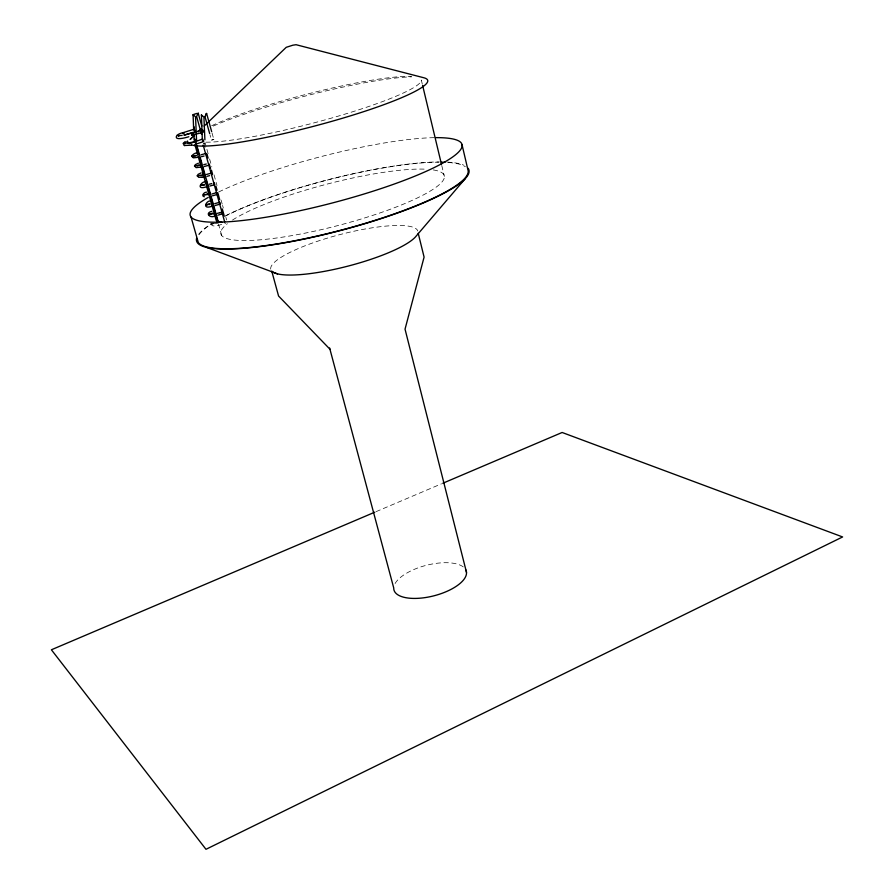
<?xml version="1.0" encoding="UTF-8"?>
<svg xmlns="http://www.w3.org/2000/svg" width="894" height="894" viewBox="0 0 894 894"><rect width="100%" height="100%" fill="white"/><g stroke="black" fill="none" stroke-linecap="round" stroke-linejoin="round"><path stroke-width="0.67" stroke-dasharray="4.47 3.35" d="M210.85 223.399C212.079 229.199 221.991 223.601 225.612 223.366M211.487 140.123L213.834 139.464L211.487 140.123L210.045 134.938M208.112 153.656L205.151 143.051L203.262 143.71M213.577 223.388L212.012 224.629L211.677 223.545A140.749 26.149 -14.6 0 0 198.189 234.932M376.05 511.659L441.502 483.81M203.508 143.353L204.905 143.04M217.667 223.478L211.677 223.545M218.404 223.757L221.768 235.703M209.598 158.964L211.822 166.921M214.046 174.878L217.007 185.483M221.075 200.077L222.193 204.055M222.561 205.385L223.299 208.034M225.891 217.32L226.629 219.969M203.977 143.386L205.095 147.398M212.023 132.96L213.834 139.464M422.303 84.114L421.32 80.047A117.382 14.785 -14.6 0 1 331.003 118.22A117.382 14.785 -14.6 0 1 203.53 142.112M441.759 165.524L444.352 176.375M433.299 169.927A115.449 21.422 -14.6 0 1 338.178 225.489A115.449 21.422 -14.6 0 1 227.367 223.701M232.485 220.058A115.449 21.422 -14.6 0 1 326.466 184.265A115.449 21.422 -14.6 0 1 426.561 169.234M199.049 234.72A139.822 25.971 -14.6 0 1 212.727 223.187M224.338 216.627A139.822 25.971 -14.6 0 1 438.742 162.183M448.464 162.496A139.822 25.971 -14.6 0 1 465.338 166.72M270.737 269.139A75.956 16.271 -14.6 0 1 340.458 234.452A75.956 16.271 -14.6 0 1 417.755 230.965M225.824 215.61A140.749 26.149 -14.6 0 1 439.412 161.926M446.933 162.093A140.749 26.149 -14.6 0 1 463.327 164.954M395.092 583.525A37.38 15.723 -14.5 0 1 427.466 565.019A37.38 15.723 -14.5 0 1 463.338 566.975M218.672 191.987A140.447 23.859 -14.6 0 1 434.193 137.665M211.699 125.73A117.382 14.785 -14.6 0 1 315.705 91.959A117.382 14.785 -14.6 0 1 411.285 76.37M213.308 126.043A123.294 15.701 -14.6 0 1 411.709 76.839"/><path stroke-width="1.34" d="M216.594 220.46L217.343 221.79M222.584 213.23L222.919 213.733L222.584 212.247M194.233 139.095C198.949 139.274 190.958 144.683 188.042 143.398M194.434 142.213L193.842 133.966M212.046 202.647C208.928 196.289 199.038 211.051 212.627 206.033M195.127 141.755L202.502 139.073L202.335 139.978L201.441 114.968L203.921 117.092L204.894 139.855M206.078 153.466L206.089 154.293M212.47 195.808L217.465 194.389L217.018 192.601M215.197 205.508L220.226 204.067L219.801 202.413M203.642 141.498L202.647 139.028M202.044 129.965L203.094 130.267L203.251 132.189L191.651 135.352M188.165 143.263L187.539 141.017L186.768 141.777M193.037 156.852L193.395 156.629M206.514 183.572C205.05 177.079 192.59 191.484 207.173 186.623M209.319 215.074L208.972 213.968L214.962 213.845M198.434 154.506C198.971 150.605 191.685 154.383 191.774 156.472M201.161 164.217L200.569 162.417L200.446 163.099M192.176 135.765L191.327 133.15L184.969 134.838M197.35 113.985L198.2 113.203L201.776 126.054M205.888 114.007L206.603 113.437L211.666 131.653M211.397 200.949L211.263 201.608M195.652 143.61C196.881 144.973 196.267 141.364 195.25 141.442M188.824 136.726C186.623 137.452 173.112 141.353 176.923 135.329C178.711 133.888 185.226 130.58 184.052 135.229L195.104 131.731L194.4 129.217L193.987 130.088M465.361 178.487L415.352 237.044A75.956 16.271 -14.6 0 1 340.837 267.887A75.956 16.271 -14.6 0 1 271.742 271.083L278.57 296.026L330.009 349.286M207.151 204.882L209.878 203.519M209.855 214.459L212.56 213.074M194.121 135.676L190.12 139.52A123.294 15.701 -14.6 0 1 191.45 138.157M198.133 131.843L201.128 128.959M204.134 126.076L286.236 47.315L292.841 45.203L296.082 44.711L423.421 77.655A123.294 15.701 -14.6 0 1 336.312 120.053A123.294 15.701 -14.6 0 1 191.484 144.806M185.259 141.531L183.114 143.42L184.555 145.577M211.856 211.342C204.279 212.973 210.425 219.052 215.342 215.689M218.628 221.254L216.784 221.746M205.486 194.691L209.297 193.149L208.548 191.808M202.782 185.069L204.38 184.343M193.663 129.842L193.082 114.723L195.54 116.812L196.568 140.537M200.055 175.403C203.128 176.61 204.67 171.145 203.217 173.011M198.412 163.189L195.328 164.664L194.523 166.228M197.328 165.714L199.027 164.977M374.776 512.195L51.394 649.782L205.978 849.3L842.606 536.948L562.125 432.484L442.787 483.263M194.579 155.981L196.199 155.299M204.257 166.519L209.319 165.088L209.14 163.993M201.139 172.877L198.066 174.375L197.272 175.95M206 181.75L206 182.89M204.95 116.6L206.603 113.437M206.57 192.154C204.212 191.964 200.669 195.976 204.313 196.792M214.594 212.303L214.18 210.537L214.001 211.386M196.222 144.023L203.53 141.632M202.223 129.63L191.137 133.742M194.121 129.194L182.968 132.714L182.722 133.642M193.652 114.432L196.781 113.449M219.924 212.694L222.338 211.934M222.919 213.733L217.879 215.175M219.667 202.256L214.683 203.676M216.963 192.556L211.956 193.976M211.509 173.056L206.48 174.475M206.011 153.422L200.971 154.83M201.496 156.696L204.067 156.025M203.731 164.664L206.313 164.004M207.006 176.319L209.565 175.649M209.23 184.242L211.789 183.572M209.744 186.075L214.795 184.645L214.292 182.868M217.387 213.342L219.946 212.683M193.093 142.034L188.634 142.884M198.982 157.232L193.327 157.836L191.718 156.227M201.228 165.211L195.652 165.848M201.742 167.055L196.088 167.625L194.479 165.982M191.461 145.186L184.265 145.51M197.228 175.705L198.669 177.336L202.234 177.213M201.709 175.369L198.401 175.593M202.122 177.235L204.502 176.844M209.52 194.49L203.541 194.713L204.033 195.238M182.119 135.419L177.906 135.642L178.845 136.246M196.188 155.768L192.389 155.757L192.892 156.081M204.558 185.114L200.815 185.036L201.262 185.505M210.012 204.514L206.257 204.357L206.749 205.095M186.734 143.074L184.41 142.906L185.438 143.632M221.969 222.159L218.158 221.455L196.859 145.476M206.693 247.459L277.542 273.877M204.994 116.779L209.688 133.642M206.48 155.232L206.391 154.159M193.517 115.527L193.003 114.756M201.876 115.795L201.351 115.002M211.889 174.743L211.878 173.794M202.849 141.263L202.525 140.66M191.037 217.041L198.323 242.576A139.822 25.971 -14.6 0 0 343.274 229.568A139.822 25.971 -14.6 0 0 468.121 170.665L462.075 144.895M196.367 145.465L198.636 153.522M199.764 157.556L201.273 162.931M202.413 166.966L205.43 177.716M206.19 180.409L209.956 193.842M210.716 196.535L217.13 219.376M194.825 144.437L216.169 220.36M201.619 134.435L196.602 116.499L198.2 113.203M206.972 154.081L208.09 158.104M211.453 170.139L212.571 174.151M215.935 186.187L217.063 190.198M217.812 192.88L219.678 199.563M222.293 208.928L224.159 215.622M209.431 164.552L210.548 168.53M203.173 145.04L224.685 221.958M329.618 347.989L393.729 587.961A37.38 15.723 -14.5 0 0 433.568 595.907A37.38 15.723 -14.5 0 0 465.763 569.791M466.512 572.439L405.038 329.148L424.091 257.103L418.236 233.345M422.627 85.466L441.435 164.172M194.188 126.859L194.311 129.619M441.345 162.194A139.822 25.971 -14.6 0 1 445.033 162.295M468.132 168.318A140.749 26.149 -14.6 0 1 337.373 231.322A140.749 26.149 -14.6 0 1 196.568 238.34M435.479 137.642A140.447 23.859 -14.6 0 1 421.163 173.525A140.447 23.859 -14.6 0 1 242.699 220.483A140.447 23.859 -14.6 0 1 208.224 197.44"/></g></svg>
